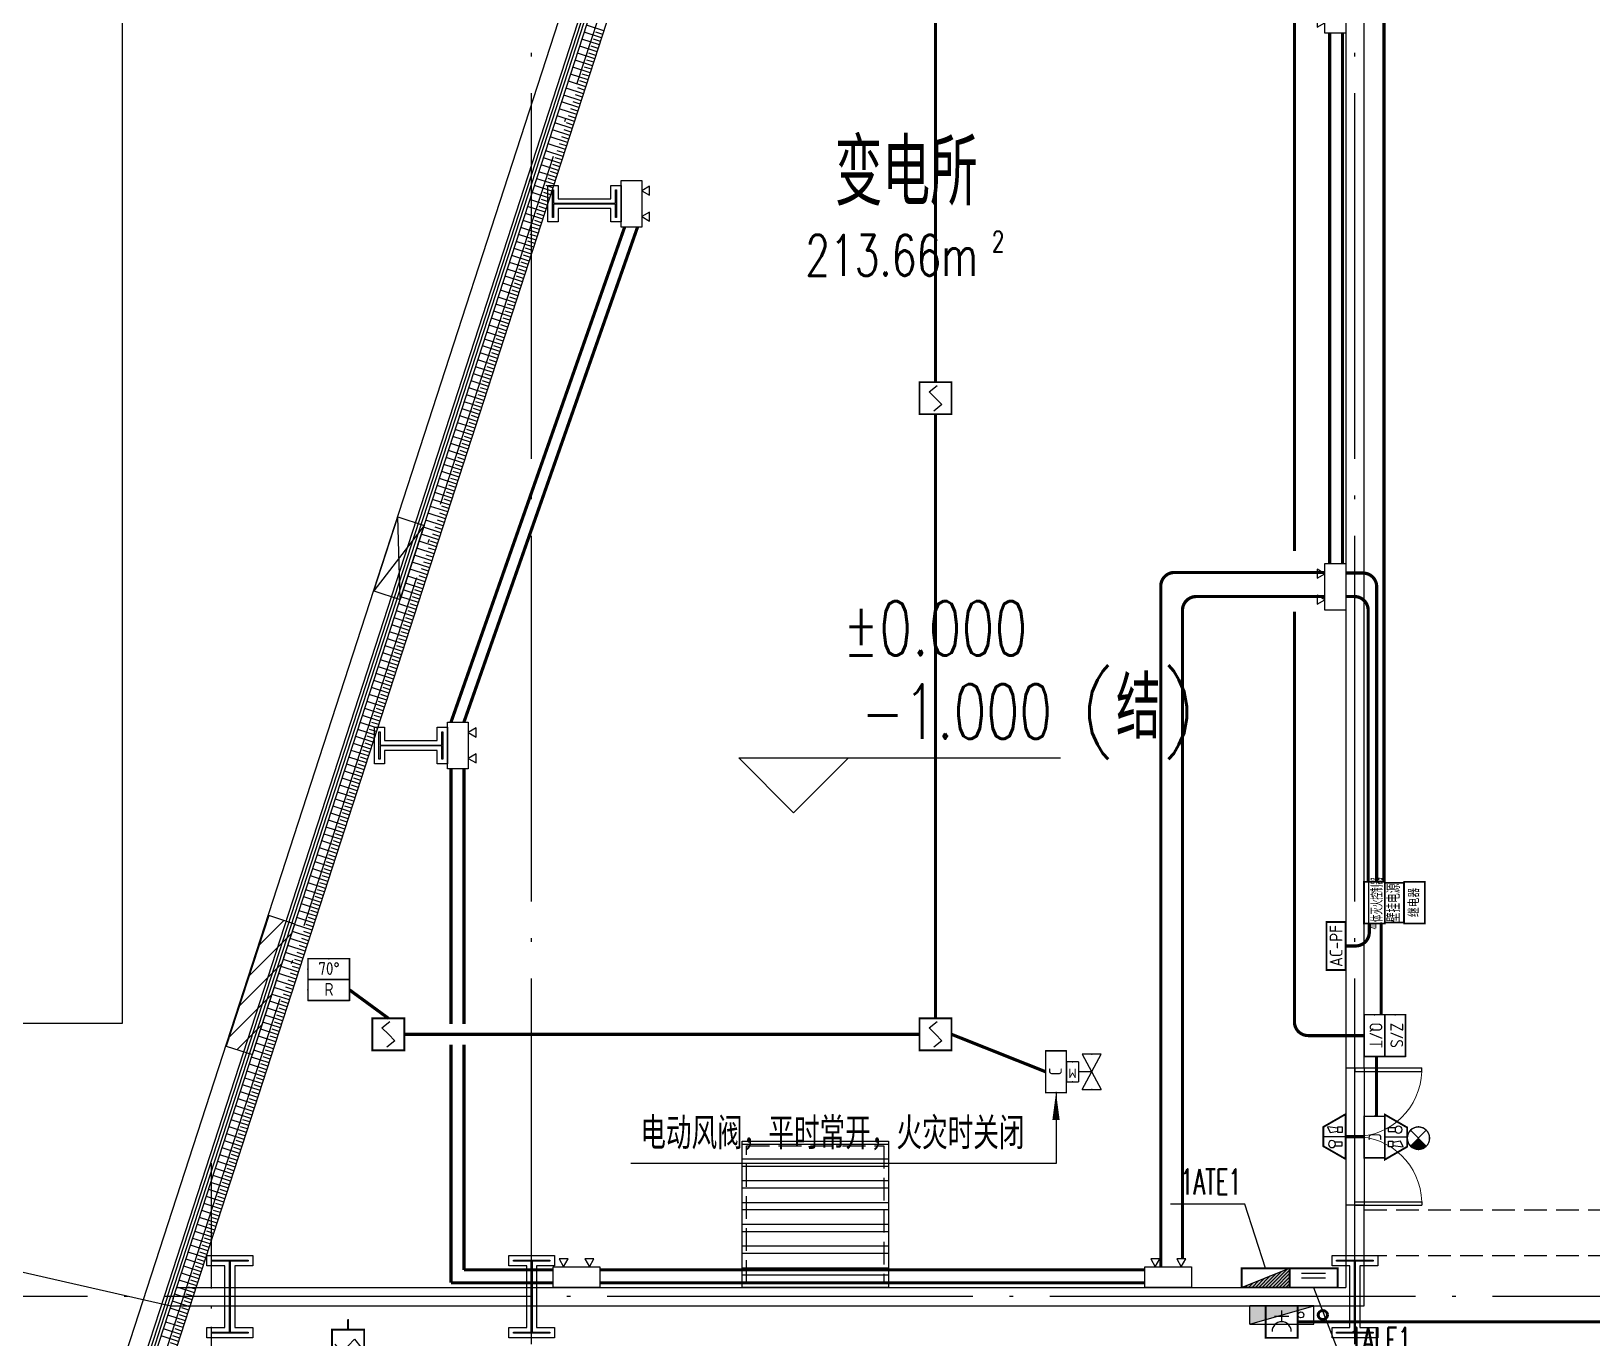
# Model space of a CAD drawing. Extents: x -1396510 to 1250330, y -1892470 to 1623980.
# Drawn here: x 639005 to 656066, y -1324424 to -1310138 of the extents above; entities that cross this region are included whole.
import ezdxf
from ezdxf.enums import TextEntityAlignment as Align

# ---------------------------------------------------------------- set-up
doc = ezdxf.new("R2010")
doc.units = 0
doc.header["$LTSCALE"] = 1000
doc.header["$MEASUREMENT"] = 0
doc.linetypes.add('DASH', pattern=[0.35, 0.25, -0.1])
doc.linetypes.add('DOTE', pattern=[2.42, 2, -0.2, 0.02, -0.2])
doc.layers.get('Defpoints').update_dxf_attribs({"color": 210})
for name, color, linetype in [('99平面图例外参$0$A-HATCH-2', 251, 'Continuous'), ('A-AXIS-DOTE', 14, 'DOTE'), ('A-HATCH-2', 251, 'Continuous'), ('A-LIN-V', 9, 'Continuous'), ('A-SFCE', 30, 'Continuous'), ('A-WINDOW', 140, 'Continuous'), ('A-防火门窗', 1, 'Continuous'), ('AS-COLN', 6, 'Continuous'), ('AS-WALL', 40, 'Continuous'), ('DIM-消防', 3, 'Continuous'), ('DIM-箱柜', 3, 'Continuous'), ('EQUIP-动力', 3, 'Continuous'), ('EQUIP-安防', 3, 'Continuous'), ('EQUIP-消防', 3, 'Continuous'), ('EQUIP-照明', 3, 'Continuous'), ('EQUIP-箱柜', 3, 'Continuous'), ('SB_ZF消火栓', 10, 'Continuous'), ('SB_ZF消火栓M', 10, 'Continuous'), ('WIRE-照明', 1, 'Continuous'), ('建-墙-幕', 4, 'Continuous'), ('建-标高', 3, 'Continuous')]:
    doc.layers.add(name, color=color, linetype=linetype)
doc.layers.add('A-云线2', color=3, linetype='Continuous', plot=False)
doc.layers.add('LG-ZF消防', color=1, linetype='Continuous', lineweight=60)
doc.styles.add('_TEL_ATTDEF', font='GBENOR', dxfattribs={"width": 0.8, "height": 3, "bigfont": 'GBCBIG'})
doc.styles.add('_TEL_DIM', font='SIMPLEX', dxfattribs={"width": 0.8, "height": 3.5, "bigfont": 'HZTXT'})
doc.styles.add('A-AREA', font='SIMPLEX', dxfattribs={"bigfont": 'GBCBIG'})
doc.styles.add('A-STANDARD', font='SIMPLEX', dxfattribs={"bigfont": 'GBCBIG'})
doc.styles.get("Standard").update_dxf_attribs({"font": 'gbenor.shx', "bigfont": 'gbcbig.shx'})
doc.styles.add('TG_LINETYPE', font='SIMPLEX', dxfattribs={"width": 0.8, "height": 3, "bigfont": 'HZTXT'})
doc.linetypes.add('TG_K', pattern='A,1,-0.3,["K",TG_LINETYPE,S=0.1,R=0,X=-0.25,Y=-0.15],0', length=1.3)
doc.linetypes.add('TG_Q', pattern='A,1,-0.3,["Q",TG_LINETYPE,S=0.1,R=0,X=-0.25,Y=-0.15],0', length=1.3)

# ---------------------------------------------------------------- blocks, each defined once
blk = doc.blocks.new('4324324')
at = {"layer": 'A-HATCH-2', "color": 8, "linetype": 'DASH'}
for p, q in [((-294754, 585770), (-128854, 585770)), ((-294754, 585270), (-128854, 585270))]:
    blk.add_line(p, q, dxfattribs=at)
blk = doc.blocks.new('w42343243')
at = {"layer": 'A-HATCH-2', "color": 8}
blk.add_lwpolyline([(-165104, 621070), (-164604, 621070), (-164604, 620958), (-164800, 620958), (-164800, 620282), (-164604, 620282), (-164604, 620170), (-165104, 620170), (-165104, 620282), (-164908, 620282), (-164908, 620958), (-165104, 620958)], close=True, dxfattribs=at)
at = {"layer": 'AS-COLN', "color": 3}
blk.add_lwpolyline([(-165054, 621020), (-164654, 621020), (-164654, 621008), (-164850, 621008), (-164850, 620232), (-164654, 620232), (-164654, 620220), (-165054, 620220), (-165054, 620232), (-164858, 620232), (-164858, 621008), (-165054, 621008)], close=True, dxfattribs=at)
blk = doc.blocks.new('nt66')
at = {"layer": 'A-HATCH-2', "color": 8}
blk.add_lwpolyline([(-195840, 766870), (-195440, 766870), (-195440, 766758), (-195586, 766758), (-195586, 766182), (-195440, 766182), (-195440, 766070), (-195840, 766070), (-195840, 766182), (-195694, 766182), (-195694, 766758), (-195840, 766758)], close=True, dxfattribs=at)
at = {"layer": 'AS-COLN'}
blk.add_lwpolyline([(-195790, 766820), (-195490, 766820), (-195490, 766808), (-195636, 766808), (-195636, 766132), (-195490, 766132), (-195490, 766120), (-195790, 766120), (-195790, 766132), (-195644, 766132), (-195644, 766808), (-195790, 766808)], close=True, dxfattribs=at)
blk = doc.blocks.new('42343')
at = {"rotation": 270}
for p in [(-1069746, 401130), (-1071644, 395206)]:
    blk.add_blockref('nt66', p, dxfattribs=at)
at = {"layer": 'A-WINDOW'}
for p in [(-142300, -35800), (-139000, -35800), (-130000, -35800)]:
    blk.add_blockref('w42343243', p, dxfattribs=at)
blk = doc.blocks.new('42332')
at = {"layer": 'A-HATCH-2'}
h = blk.add_hatch(dxfattribs=at)
h.set_pattern_fill('ANSI32', color=0, scale=50, angle=135)
h.set_pattern_definition([(180, (0, 0), (-1e-14, -238.125), []), (180, (-79.38, 79.38), (-1e-14, -238.125), [])])
h.paths.add_polyline_path([(-305720, 587600), (-304120, 587600), (-304120, 586000), (-305720, 586000)])
at = {"layer": 'A-SFCE', "color": 0}
blk.add_lwpolyline([(-305720, 587600), (-304120, 587600), (-304120, 586000), (-305720, 586000)], close=True, dxfattribs=at)
at = {"layer": 'A-SFCE', "color": 0, "linetype": 'DASH'}
blk.add_lwpolyline([(-305670, 587550), (-304170, 587550), (-304170, 586050), (-305670, 586050)], close=True, dxfattribs=at)
blk = doc.blocks.new('A$C5D961328')
at = {"layer": 'SB_ZF消火栓'}
blk.add_hatch(color=256, dxfattribs=at).paths.add_polyline_path([(0, 40), (700, 40), (700, 240)])
for p, q in [((700, 240), (0, 240)), ((0, 240), (0, 40)), ((700, 240), (0, 40)), ((700, 240), (700, 40)), ((0, 40), (700, 40))]:
    blk.add_line(p, q, dxfattribs=at)
at = {"layer": 'SB_ZF消火栓', "color": 1}
blk.add_circle((140, 140), 32.5, dxfattribs=at)
blk = doc.blocks.new('we42342343234')
at = {"layer": 'LG-ZF消防'}
blk.add_circle((-295204, 584620), 50, dxfattribs=at)
at = {"layer": 'SB_ZF消火栓M', "rotation": 180}
blk.add_blockref('A$C5D961328', (-295304, 584760), dxfattribs=at)
blk = doc.blocks.new('99平面图例外参$0$$LinePat$填挖边坡')
at = {"color": 0}
for p, q in [((0, 0), (0, -1500)), ((300, 0), (300, -600))]:
    blk.add_line(p, q, dxfattribs=at)
at = {"layer": 'Defpoints', "color": 0}
blk.add_point((600, 0), dxfattribs=at)
blk = doc.blocks.new('10平面$0$$DorLib2D$00000002')
for p, q in [((-0.5, 0), (-0.5, 0.4875)), ((-0.475, 0.4875), (-0.5, 0.4875)), ((-0.475, 0), (-0.475, 0.4875)), ((0.475, 0), (0.475, 0.4875)), ((0.475, 0.4875), (0.5, 0.4875)), ((0.5, 0), (0.5, 0.4875)), ((-0.5, 0), (-0.475, 0)), ((0.5, 0), (0.475, 0))]:
    blk.add_line(p, q)
at = {"lineweight": 13}
for centre, start, end in [((-0.4875, 0), 0, 88.53072), ((0.4875, 0), 91.46928, 180)]:
    blk.add_arc(centre, 0.4875, start, end, dxfattribs=at)
blk = doc.blocks.new('世赫3#厂房一层0821')
at = {"layer": 'A-SFCE'}
h = blk.add_hatch(dxfattribs=at)
h.set_pattern_fill('ANSI31', color=256, scale=100)
h.set_pattern_definition([(45, (306903.58, -639059.89), (-112.2532, 112.2532), [])])
h.paths.add_polyline_path([(6410.8, -31826.6), (6125.5, -31734), (5659.8, -33159.8), (5947.9, -33253.4)])
at = {"layer": 'A-AXIS-DOTE', "color": 8, "ltscale": 2}
for p, q in [((9000, -79980), (9000, 5504)), ((18000, -79980), (18000, 5504)), ((192904.2, -35900), (-5155.8, -35900))]:
    blk.add_line(p, q, dxfattribs=at)
at = {"layer": 'A-AXIS-DOTE', "color": 8}
for p, q in [((-8518.2, -32909.9), (5056.7, -36000)), ((5500, -38230.1), (5500, -34440.1))]:
    blk.add_line(p, q, dxfattribs=at)
at = {"layer": 'A-AXIS-DOTE', "color": 8, "ltscale": 2}
blk.add_lwpolyline([(-2450.9, -59462.8), (19193, 7244.4)], dxfattribs=at)
at = {"layer": 'A-LIN-V'}
blk.add_line((-400, -53465.8), (13400.4, -10932.7), dxfattribs=at)
blk.add_lwpolyline([(-900, -55850), (-900, -53336.7), (12923.4, -10777.9), (13195.4, -10866.3)], dxfattribs=at)
at = {"layer": 'A-SFCE'}
for points in [[(4525.1, -32909.9), (4525.1, 3490.1), (3292.3, 3490.1), (-8518.2, -32909.9)], [(6410.8, -31826.6), (6125.5, -31734), (5659.8, -33159.8), (5947.9, -33253.4)]]:
    blk.add_lwpolyline(points, close=True, dxfattribs=at)
at = {"layer": 'A-防火门窗'}
for p, q in [((17900, -33400), (17900, -34900)), ((18100, -33400), (18100, -34900))]:
    blk.add_line(p, q, dxfattribs=at)
at = {"layer": 'AS-WALL'}
for p, q in [((17900, -10150), (17900, -33400)), ((18100, -33400), (18100, -10150)), ((17900, -33400), (18100, -33400)), ((18100, -34900), (17900, -34900)), ((17900, -34900), (17900, -35800)), ((18100, -36000), (18100, -34900)), ((5121.6, -35800), (17900, -35800)), ((5056.7, -36000), (18100, -36000))]:
    blk.add_line(p, q, dxfattribs=at)
at = {"layer": '建-墙-幕'}
for p, q in [((13115, -10840.2), (4987.5, -35889.3)), ((5019.2, -35899.6), (13146.7, -10850.4)), ((5050.9, -35909.9), (13178.4, -10860.7)), ((5082.6, -35920.2), (13210.1, -10871)), ((-700, -53418.4), (4989.1, -35884.6)), ((-666.7, -53423.6), (5020.8, -35894.9)), ((-633.3, -53428.9), (5052.5, -35905.1)), ((-600, -53434.2), (5084.2, -35915.4))]:
    blk.add_line(p, q, dxfattribs=at)
at = {"layer": '建-标高', "color": 8}
for p, q in [((11863.6, -30610), (11263.6, -30010)), ((11263.6, -30010), (14783.6, -30010)), ((11863.6, -30610), (12463.6, -30010))]:
    blk.add_line(p, q, dxfattribs=at)
at = {"layer": '99平面图例外参$0$A-HATCH-2', "color": 203, "xscale": 0.1335601097542633, "yscale": 0.1333333333333333, "zscale": 0.1333333333333333, "rotation": 252.0237134181383}
for p in [(9789.5, -22061.5), (9740.1, -22213.9), (9764.8, -22137.7), (9690.6, -22366.4), (9715.3, -22290.1), (9641.1, -22518.8), (9665.9, -22442.6), (9566.9, -22747.5), (9591.7, -22671.3), (9616.4, -22595), (9517.5, -22899.9), (9542.2, -22823.7), (9468, -23052.4), (9492.7, -22976.1), (9418.5, -23204.8), (9443.3, -23128.6), (9344.4, -23433.5), (9369.1, -23357.3), (9393.8, -23281), (9294.9, -23585.9), (9319.6, -23509.7), (9245.4, -23738.4), (9270.2, -23662.2), (9196, -23890.8), (9220.7, -23814.6), (9146.5, -24043.3), (9171.2, -23967.1), (9072.3, -24272), (9097, -24195.7), (9121.8, -24119.5), (9022.8, -24424.4), (9047.6, -24348.2), (8973.4, -24576.9), (8998.1, -24500.6), (8923.9, -24729.3), (8948.6, -24653.1), (8849.7, -24958), (8874.4, -24881.8), (8899.2, -24805.5), (8800.3, -25110.4), (8825, -25034.2), (8750.8, -25262.9), (8775.5, -25186.7), (8701.3, -25415.3), (8726.1, -25339.1), (8627.1, -25644), (8651.9, -25567.8), (8676.6, -25491.5), (8577.7, -25796.4), (8602.4, -25720.2), (8528.2, -25948.9), (8552.9, -25872.7), (8478.7, -26101.3), (8503.5, -26025.1), (8404.5, -26330), (8429.3, -26253.8), (8454, -26177.6), (8355.1, -26482.5), (8379.8, -26406.2), (8305.6, -26634.9), (8330.3, -26558.7), (8256.2, -26787.4), (8280.9, -26711.1), (8182, -27016), (8206.7, -26939.8), (8231.4, -26863.6), (8132.5, -27168.5), (8157.2, -27092.3), (8083, -27320.9), (8107.8, -27244.7), (8033.6, -27473.4), (8058.3, -27397.2), (7984.1, -27625.8), (8008.8, -27549.6), (7909.9, -27854.5), (7934.6, -27778.3), (7959.4, -27702), (7860.4, -28006.9), (7885.2, -27930.7), (7811, -28159.4), (7835.7, -28083.2), (7761.5, -28311.8), (7786.2, -28235.6), (7687.3, -28540.5), (7712.1, -28464.3), (7736.8, -28388.1), (7637.9, -28693), (7662.6, -28616.7), (7588.4, -28845.4), (7613.1, -28769.2), (7538.9, -28997.9), (7563.7, -28921.6), (7464.7, -29226.5), (7489.5, -29150.3), (7514.2, -29074.1), (7415.3, -29379), (7440, -29302.8), (7365.8, -29531.4), (7390.5, -29455.2), (7316.3, -29683.9), (7341.1, -29607.7), (7242.1, -29912.5), (7266.9, -29836.3), (7291.6, -29760.1), (7192.7, -30065), (7217.4, -29988.8), (7143.2, -30217.4), (7167.9, -30141.2), (7093.8, -30369.9), (7118.5, -30293.7), (7019.6, -30598.6), (7044.3, -30522.3), (7069, -30446.1), (6970.1, -30751), (6994.8, -30674.8), (6920.6, -30903.5), (6945.4, -30827.2), (6871.2, -31055.9), (6895.9, -30979.7), (6821.7, -31208.4), (6846.4, -31132.1), (6747.5, -31437), (6772.2, -31360.8), (6797, -31284.6), (6698, -31589.5), (6722.8, -31513.3), (6648.6, -31741.9), (6673.3, -31665.7), (6599.1, -31894.4), (6623.8, -31818.2), (6524.9, -32123), (6549.7, -32046.8), (6574.4, -31970.6), (6475.5, -32275.5), (6500.2, -32199.3), (6426, -32427.9), (6450.7, -32351.7), (6376.5, -32580.4), (6401.3, -32504.2), (6302.3, -32809.1), (6327.1, -32732.8), (6351.8, -32656.6), (6252.9, -32961.5), (6277.6, -32885.3), (6203.4, -33114), (6228.1, -33037.7), (6153.9, -33266.4), (6178.7, -33190.2), (6079.7, -33495.1), (6104.5, -33418.9), (6129.2, -33342.6), (6030.3, -33647.5), (6055, -33571.3), (5980.8, -33800), (6005.6, -33723.8), (5931.4, -33952.4), (5956.1, -33876.2), (5857.2, -34181.1), (5881.9, -34104.9), (5906.6, -34028.7), (5807.7, -34333.6), (5832.4, -34257.3), (5758.2, -34486), (5783, -34409.8), (5708.8, -34638.4), (5733.5, -34562.2), (5634.6, -34867.1), (5659.3, -34790.9), (5684, -34714.7), (5585.1, -35019.6), (5609.8, -34943.3), (5535.6, -35172), (5560.4, -35095.8), (5486.2, -35324.5), (5510.9, -35248.2), (5436.7, -35476.9), (5461.5, -35400.7), (5362.5, -35705.6), (5387.3, -35629.4), (5412, -35553.1), (5313.1, -35858), (5337.8, -35781.8), (5263.6, -36010.5), (5288.3, -35934.3), (5214.1, -36162.9), (5238.9, -36086.7), (5139.9, -36391.6), (5164.7, -36315.4), (5189.4, -36239.2)]:
    blk.add_blockref('99平面图例外参$0$$LinePat$填挖边坡', p, dxfattribs=at)
at = {"layer": 'A-SFCE', "color": 8}
blk.add_blockref('42332', (317020, -621800), dxfattribs=at)
at = {"layer": 'A-WINDOW'}
for name in ['42343', '4324324']:
    blk.add_blockref(name, (312854.2, -620720), dxfattribs=at)
at = {"layer": 'A-防火门窗', "xscale": 1500, "yscale": 1500, "zscale": 199.9999999999998, "rotation": 269.999999997706}
blk.add_blockref('10平面$0$$DorLib2D$00000002', (18000, -34150), dxfattribs=at)
at = {"layer": 'SB_ZF消火栓'}
blk.add_blockref('we42342343234', (312854.2, -620720), dxfattribs=at)
at = {"layer": 'A-防火门窗', "color": 8, "style": 'A-AREA'}
blk.add_text('变电所', height=723.4, dxfattribs=at).set_placement((12314.2, -23970))
at = {"layer": 'A-防火门窗', "color": 8, "style": 'A-AREA', "width": 0.705882}
for s, height, p in [('213.66m', 446.25, (11991.7, -24737.8)), ('2', 223.1, (14031.7, -24475.3))]:
    blk.add_text(s, height=height, dxfattribs=at).set_placement(p)
at = {"layer": '建-标高', "color": 7, "style": 'A-STANDARD', "width": 0.705882}
for s, p in [('%%P0.000', (12403.6, -28890)), ('-1.000', (12603.6, -29800))]:
    blk.add_text(s, height=595, dxfattribs=at).set_placement(p)
at = {"layer": '建-标高', "color": 7, "style": 'A-STANDARD'}
blk.add_text('(结)', height=675.18, dxfattribs=at).set_placement((14983.6, -29800))
blk = doc.blocks.new('$equip$00002762')
for p, q in [((-0.5, 0.5), (-0.5, -0.5)), ((0.5, 0.5), (-0.5, 0.5)), ((0.5, -0.5), (0.5, 0.5)), ((-0.5, 0), (-0.809, 0)), ((-0.2, 0.2), (0.05, 0.4)), ((0, 0), (-0.2, 0.2)), ((0, 0), (0.2, -0.2)), ((0.809, 0), (0.5, 0)), ((0.2, -0.2), (-0.05, -0.4)), ((-0.5, -0.5), (0.5, -0.5))]:
    blk.add_line(p, q)
at = {"color": 0, "linetype": 'Continuous'}
for p, q in [((0.809, 0), (0.638, 0.041)), ((0.638, -0.039), (0.809, 0))]:
    blk.add_line(p, q, dxfattribs=at)
at = {"const_width": 0.0571}
for points in [[(-0.5, 0.5), (0.5, 0.5), (0.5, -0.5), (-0.5, -0.5), (-0.5, 0.5), (0.5, 0.5)], [(-0.809, 0), (-0.5, 0)], [(0.5, 0), (0.654, 0)]]:
    blk.add_lwpolyline(points, dxfattribs=at)
for p in [(0, 0.5), (-0.809, 0), (0.809, 0), (0, -0.5)]:
    blk.add_point(p)
blk.add_solid([(0.809, 0), (0.638, 0.041), (0.638, -0.039)])
at = {"color": 7, "flags": 1}
for tag, height, p in [('A', 0.00002, (0, 0)), ('B', 0.4, (0.755, -0.254))]:
    blk.add_attdef(tag, text='', height=height, dxfattribs=at).set_placement(p, align=Align.MIDDLE_CENTER)
blk = doc.blocks.new('$equip$00002656')
for p, q in [((-0.5, 1), (-0.5, 0)), ((0.5, 1), (-0.5, 1)), ((0.5, 0), (0.5, 1)), ((0, 0.5), (0, 0.15)), ((-0.5, 0), (0.5, 0)), ((-0.219, 0.331), (0.222, 0.331))]:
    blk.add_line(p, q)
at = {"const_width": 0.0571}
blk.add_lwpolyline([(-0.5, 1), (0.5, 1), (0.5, 0), (-0.5, 0), (-0.5, 1), (0.5, 1)], dxfattribs=at)
blk.add_arc((0, 0.8), 0.3, 180, 0)
for p in [(0, 1), (-0.5, 0.5), (0.5, 0.5), (0, 0)]:
    blk.add_point(p)
at = {"color": 7, "flags": 1}
for tag, height, p in [('B', 0.4, (0.762, 0.292)), ('A', 0.00002, (0, 0))]:
    blk.add_attdef(tag, text='', height=height, dxfattribs=at).set_placement(p, align=Align.MIDDLE_CENTER)
blk = doc.blocks.new('$equip$00002708')
for p, q in [((-0.75, 0.6), (-0.75, 0)), ((0.75, 0.6), (-0.75, 0.6)), ((0.75, 0), (0.75, 0.6)), ((-0.75, 0), (0.75, 0))]:
    blk.add_line(p, q)
at = {"const_width": 0.0571}
blk.add_lwpolyline([(-0.75, 0.6), (-0.75, 0), (0.75, 0), (0.75, 0.6), (-0.75, 0.6), (-0.75, 0)], dxfattribs=at)
for p in [(0, 0.6), (-0.75, 0.3), (0, 0), (0.75, 0.3)]:
    blk.add_point(p)
at = {"color": 7, "style": '_TEL_DIM'}
blk.add_attdef('$TEXT$', text='', height=0.4, dxfattribs=at).set_placement((0, 0.3), align=Align.MIDDLE_CENTER)
at = {"color": 7, "style": '_TEL_DIM', "flags": 1}
for tag in ['REMARK', 'A']:
    blk.add_attdef(tag, text='', height=0.4, dxfattribs=at).set_placement((0, 0), align=Align.MIDDLE_CENTER)
blk = doc.blocks.new('$equip$00002773')
for p, q in [((0.65, 0.65), (-0.65, 0.65)), ((-0.65, 0.65), (-0.65, 0)), ((0.65, 0), (0.65, 0.65)), ((-0.65, 0), (0.65, 0))]:
    blk.add_line(p, q)
at = {"const_width": 0.04}
blk.add_lwpolyline([(-0.65, 0.65), (-0.65, 0), (0.65, 0), (0.65, 0.65), (-0.65, 0.65), (-0.65, 0)], dxfattribs=at)
for p in [(0, 0.65), (-0.65, 0.325), (0, 0), (0.65, 0.325)]:
    blk.add_point(p)
at = {"color": 7}
blk.add_attdef('$TEXT$', text='', height=0.4, dxfattribs=at).set_placement((0.006, 0.343), align=Align.MIDDLE_CENTER)
at = {"color": 7, "flags": 1}
for tag, p in [('A', (0, 0)), ('B', (0.905, 0.246))]:
    blk.add_attdef(tag, text='', height=0.4, dxfattribs=at).set_placement(p, align=Align.MIDDLE_CENTER)
blk = doc.blocks.new('$equip$00003146')
for p, q in [((-0.31, 0), (0.31, 0)), ((-0.31, -0.38), (-0.31, 0)), ((0.31, 0), (0.31, -0.38)), ((-0.31, -0.38), (0.31, -0.38)), ((0, -0.79), (0, -0.38)), ((0.55, -0.49), (-0.55, -1.09)), ((-0.55, -0.49), (0.55, -1.09)), ((-0.55, -1.09), (-0.55, -0.49)), ((0.55, -0.49), (0.55, -1.09))]:
    blk.add_line(p, q)
for p in [(0, 0), (-0.31, -0.19), (0.31, -0.19), (-0.55, -0.79), (0, -0.79), (0.55, -0.79)]:
    blk.add_point(p)
at = {"color": 7, "style": '_TEL_DIM'}
blk.add_attdef('$TEXT$', text='', height=0.3, dxfattribs=at).set_placement((0, -0.19), align=Align.MIDDLE_CENTER)
at = {"color": 7, "style": '_TEL_DIM', "flags": 1}
for tag in ['A', 'REMARK']:
    blk.add_attdef(tag, text='', height=0.00002, dxfattribs=at).set_placement((0, 0), align=Align.MIDDLE_CENTER)
blk = doc.blocks.new('$equip$00002649')
for p, q in [((-0.5, 0.5), (-0.5, -0.5)), ((0.5, 0.5), (-0.5, 0.5)), ((0.5, -0.5), (0.5, 0.5)), ((-0.2, 0.2), (0.05, 0.4)), ((0, 0), (-0.2, 0.2)), ((0, 0), (0.2, -0.2)), ((0.2, -0.2), (-0.05, -0.4)), ((-0.5, -0.5), (0.5, -0.5))]:
    blk.add_line(p, q)
at = {"const_width": 0.0571}
blk.add_lwpolyline([(-0.5, 0.5), (0.5, 0.5), (0.5, -0.5), (-0.5, -0.5), (-0.5, 0.5), (0.5, 0.5)], dxfattribs=at)
for p in [(0, 0.5), (-0.5, 0), (0.5, 0), (0, -0.5)]:
    blk.add_point(p)
at = {"color": 7, "flags": 1}
for tag, height, p in [('A', 0.00002, (0, 0)), ('B', 0.4, (0.762, -0.208))]:
    blk.add_attdef(tag, text='', height=height, dxfattribs=at).set_placement(p, align=Align.MIDDLE_CENTER)
blk = doc.blocks.new('*X124')
at = {"color": 0}
for p, q in [((0, 0), (167, 167)), ((35, 0), (226, 190)), ((71, 0), (250, 179)), ((-247, 0), (-246, 2)), ((-212, 0), (-187, 25)), ((-177, 0), (-128, 49)), ((-141, 0), (-69, 72)), ((-106, 0), (-10, 96)), ((-71, 0), (49, 120)), ((-35, 0), (108, 143)), ((106, 0), (250, 144)), ((141, 0), (250, 109)), ((177, 0), (250, 73)), ((212, 0), (250, 38)), ((247, 0), (250, 3))]:
    blk.add_line(p, q, dxfattribs=at)
blk = doc.blocks.new('$equip$00002939')
for p, q in [((-0.75, 0.6), (-0.75, 0)), ((0.75, 0.6), (-0.75, 0.6)), ((-0.75, 0), (0.75, 0.6)), ((0.75, 0), (0.75, 0.6)), ((-0.75, 0), (0.75, 0))]:
    blk.add_line(p, q)
at = {"const_width": 0.0571}
blk.add_lwpolyline([(-0.75, 0.6), (-0.75, 0), (0.75, 0), (0.75, 0.6), (-0.75, 0.6), (-0.75, 0)], dxfattribs=at)
for p in [(0, 0.6), (-0.75, 0.3), (0, 0), (0.75, 0.3)]:
    blk.add_point(p)
blk.add_solid([(-0.75, 0), (0.75, 0), (0.75, 0.6)])
at = {"xscale": 0.00300000000061118, "yscale": 0.00300000000061118, "zscale": 0.00300000000061118}
blk.add_blockref('*X124', (0, 0), dxfattribs=at)
at = {"color": 7, "style": '_TEL_DIM', "flags": 1}
for tag in ['A', 'REMARK']:
    blk.add_attdef(tag, text='', height=0.00002, dxfattribs=at).set_placement((0, 0), align=Align.MIDDLE_CENTER)
blk = doc.blocks.new('$equip$00002940')
for p, q in [((-0.75, 0.6), (-0.75, 0)), ((0.75, 0.6), (-0.75, 0.6)), ((0.75, 0), (0.75, 0.6)), ((-0.75, 0), (0.75, 0)), ((-0.375, 0.45), (0.375, 0.45))]:
    blk.add_line(p, q)
at = {"linetype": 'DASH'}
blk.add_line((-0.375, 0.3), (0.375, 0.3), dxfattribs=at)
at = {"const_width": 0.0571}
blk.add_lwpolyline([(-0.75, 0.6), (-0.75, 0), (0.75, 0), (0.75, 0.6), (-0.75, 0.6), (-0.75, 0)], dxfattribs=at)
for p in [(0, 0.6), (-0.75, 0.3), (0, 0), (0.75, 0.3)]:
    blk.add_point(p)
at = {"color": 7, "style": '_TEL_DIM', "flags": 1}
for tag in ['A', 'REMARK']:
    blk.add_attdef(tag, text='', height=0.00002, dxfattribs=at).set_placement((0, 0), align=Align.MIDDLE_CENTER)
blk = doc.blocks.new('A$C01476CCA')
at = {"layer": 'EQUIP-消防'}
for points in [[(150, 700), (0, 613), (0, 787)], [(550, 900), (150, 900), (150, 0), (550, 0)], [(150, 200), (0, 113), (0, 287)]]:
    blk.add_lwpolyline(points, close=True, dxfattribs=at)
blk = doc.blocks.new('$equip$00003124')
for p, q in [((-0.65, 0.65), (-0.65, 0)), ((0.65, 0.65), (-0.65, 0.65)), ((-0.65, 0.5), (0.65, 0.5)), ((0.65, 0), (0.65, 0.65)), ((-0.65, 0), (0.65, 0))]:
    blk.add_line(p, q)
at = {"const_width": 0.0571}
blk.add_lwpolyline([(-0.65, 0.65), (-0.65, 0), (0.65, 0), (0.65, 0.65), (-0.65, 0.65), (-0.65, 0)], dxfattribs=at)
for p in [(0, 0.65), (-0.65, 0.325), (0, 0), (0.65, 0.325)]:
    blk.add_point(p)
at = {"color": 7, "style": '_TEL_DIM'}
blk.add_attdef('$TEXT$', text='', height=0.36, dxfattribs=at).set_placement((-0.022, 0.244), align=Align.MIDDLE_CENTER)
at = {"color": 7, "style": '_TEL_DIM', "flags": 1}
for tag, height, p in [('B', 0.4, (0.909, 0.303)), ('A', 0.00002, (0, 0))]:
    blk.add_attdef(tag, text='', height=height, dxfattribs=at).set_placement(p, align=Align.MIDDLE_CENTER)
blk = doc.blocks.new('$equip$00002373')
for p, q in [((-0.61, 0.3), (-0.61, -0.3)), ((0.625, 0.3), (-0.61, 0.3)), ((0.625, -0.3), (0.625, 0.3)), ((-0.61, -0.3), (0.625, -0.3))]:
    blk.add_line(p, q)
at = {"const_width": 0.0571}
blk.add_lwpolyline([(-0.61, 0.3), (0.625, 0.3), (0.625, -0.3), (-0.61, -0.3), (-0.61, 0.3), (0.625, 0.3)], dxfattribs=at)
for p in [(-0.61, 0), (0.008, 0.3), (0.625, 0), (0.008, -0.3)]:
    blk.add_point(p)
at = {"color": 7, "style": '_TEL_DIM'}
blk.add_attdef('$TEXT$', text='', height=0.4, dxfattribs=at).set_placement((0.002, 0.024), align=Align.MIDDLE_CENTER)
at = {"color": 7, "style": '_TEL_DIM', "flags": 1}
blk.add_attdef('A', text='', height=0.00002, dxfattribs=at).set_placement((0, 0), align=Align.MIDDLE_CENTER)
blk = doc.blocks.new('$equip$00002328')
blk.add_line((-0.656, 0.307), (0.644, 0.307))
at = {"lineweight": 20}
for p, q in [((-0.656, 0.307), (-0.656, -0.343)), ((0.644, -0.343), (0.644, 0.307)), ((-0.656, -0.343), (0.644, -0.343))]:
    blk.add_line(p, q, dxfattribs=at)
at = {"const_width": 0.048}
for points in [[(-0.656, 0.307), (0.644, 0.307), (0.644, -0.343), (-0.656, -0.343), (-0.656, 0.307), (0.644, 0.307)], [(-0.656, 0.307), (0.644, 0.307)]]:
    blk.add_lwpolyline(points, dxfattribs=at)
for p in [(-0.006, 0.307), (-0.656, -0.018), (-0.006, -0.343), (0.644, -0.018)]:
    blk.add_point(p)
at = {"color": 7, "style": '_TEL_DIM'}
blk.add_attdef('$TEXT$', text='', height=0.34, dxfattribs=at).set_placement((0, 0), align=Align.MIDDLE_CENTER)
at = {"color": 7, "flags": 1}
blk.add_attdef('A', text='', height=0.00002, dxfattribs=at).set_placement((0, 0), align=Align.MIDDLE_CENTER)
blk = doc.blocks.new('$equip$00002842')
for p, q in [((-0.354, -0.354), (0.354, 0.354)), ((-0.354, 0.354), (0.354, -0.354))]:
    blk.add_line(p, q)
at = {"const_width": 0.0571}
blk.add_lwpolyline([(0.5, 0, -1), (-0.5, 0, -1), (0.5, 0, -1.757323)], format="xyb", dxfattribs=at)
blk.add_circle((0, 0), 0.5)
for p in [(-0.5, 0), (-0.018, 0.5), (0.5, 0), (0, -0.5)]:
    blk.add_point(p)
for points in [[(-0.177, -0.177), (-0.483, 0.129), (0, 0), (-0.354, 0.354)], [(-0.306, -0.306), (-0.483, -0.129), (-0.177, -0.177), (-0.483, 0.129)], [(-0.354, -0.354), (-0.354, -0.354), (-0.306, -0.306), (-0.483, -0.129)]]:
    blk.add_solid(points)
at = {"color": 7, "style": '_TEL_DIM', "flags": 1}
for tag in ['A', 'REMARK']:
    blk.add_attdef(tag, text='', height=0.00002, dxfattribs=at).set_placement((0, 0), align=Align.MIDDLE_CENTER)
blk = doc.blocks.new('$equip$00002679')
for p, q in [((-0.3, 0.699), (-0.703, 0)), ((-0.264, 0.249), (-0.304, 0.569)), ((-0.304, 0.569), (-0.128, 0.489)), ((0.3, 0.699), (-0.3, 0.699)), ((0.3, 0.699), (-0.3, 0.699)), ((-0.128, 0.489), (-0.168, 0.249)), ((0, 0.699), (0, 0)), ((0.703, 0), (0.3, 0.699)), ((-0.703, 0), (0.703, 0)), ((-0.304, 0.249), (-0.304, 0.113)), ((-0.128, 0.249), (-0.304, 0.249)), ((-0.304, 0.113), (-0.128, 0.113)), ((-0.128, 0.113), (-0.128, 0.249)), ((0.174, 0.11), (0.174, 0.338)), ((0.294, 0.11), (0.174, 0.11)), ((0.294, 0.338), (0.294, 0.11))]:
    blk.add_line(p, q)
at = {"const_width": 0.0571}
for points in [[(-0.299, 0.699), (0.301, 0.699), (0.703, 0), (-0.702, 0), (-0.299, 0.699), (0.301, 0.699)], [(-0.3, 0.699), (0.3, 0.699), (0.703, 0), (-0.703, 0), (-0.3, 0.699), (0.3, 0.699)]]:
    blk.add_lwpolyline(points, dxfattribs=at)
blk.add_circle((0.234, 0.43), 0.111)
for p in [(0, 0.699), (-0.501, 0.349), (0, 0), (0.502, 0.349)]:
    blk.add_point(p)
at = {"color": 7, "flags": 1}
for tag, height, p in [('B', 0.4, (0.961, 0.299)), ('A', 0.00002, (0, 0))]:
    blk.add_attdef(tag, text='', height=height, dxfattribs=at).set_placement(p, align=Align.MIDDLE_CENTER)

msp = doc.modelspace()

# ---------------------------------------------------------------- linework, layer by layer
at = {"layer": 'A-云线2'}
for p, q in [((642748.9, -1316257.7), (643011.2, -1315449.2)), ((643300.5, -1315543), (642748.9, -1316257.7)), ((643038.2, -1316351.5), (643011.2, -1315449.2)), ((643300.5, -1315543), (643038.2, -1316351.5))]:
    msp.add_line(p, q, dxfattribs=at)
for points in [[(643011.2, -1315449.2), (643300.5, -1315543)], [(642748.9, -1316257.7), (643038.2, -1316351.5)]]:
    msp.add_lwpolyline(points, dxfattribs=at)
at = {"layer": 'DIM-消防'}
for p, q in [((650208.7, -1321742.8), (650208.7, -1322518.2)), ((650208.7, -1322518.2), (645558.6, -1322518.2))]:
    msp.add_line(p, q, dxfattribs=at)
msp.add_lwpolyline([(650208.7, -1321742.8, 0, 80, 0), (650208.7, -1322042.8, 0, 0, 0)], format="xyseb", dxfattribs=at)
at = {"layer": 'DIM-箱柜'}
for p, q in [((652272, -1322964), (651462, -1322964)), ((652500, -1323664), (652272, -1322964)), ((653025, -1323874), (653340.8, -1324695.3))]:
    msp.add_line(p, q, dxfattribs=at)
at = {"layer": 'WIRE-照明', "linetype": 'Continuous', "const_width": 35}
for points in [[(652815.3, -1315820.7), (652815.3, -1299692.6)], [(653795.1, -1319438.7), (653795.1, -1306325)], [(648891.4, -1313976), (648891.4, -1307922.5)], [(648891.4, -1320931), (648891.4, -1314326)], [(652815.3, -1320969.7), (652815.3, -1316484.3)], [(653633.8, -1319989.7), (653633.8, -1319893.7)], [(653763.4, -1320892.2), (653763.4, -1319893.7)], [(653375.8, -1320139.7), (653483.8, -1320139.7)], [(642485.7, -1320620.7), (642909.4, -1320931)], [(643084.4, -1321106), (648716.4, -1321106)], [(649066.4, -1321106), (650094.9, -1321515.3)], [(652965.3, -1321119.7), (653575.8, -1321119.7)], [(653712.3, -1322002.5), (653712.3, -1321347.2)], [(653575.8, -1322224), (653375.8, -1322224)], [(652850.8, -1324249), (666725.8, -1324249)]]:
    msp.add_lwpolyline(points, dxfattribs=at)
at = {"layer": 'WIRE-照明', "color": 4, "linetype": 'TG_Q', "ltscale": 0.7, "const_width": 35}
for points in [[(653199.6, -1315956.7), (653199.6, -1310158.6)], [(645633.9, -1312279.1), (643735.2, -1317692.6)], [(651503.9, -1316055.9), (653149, -1316055.9)], [(653375.8, -1316062.5), (653564.6, -1316062.5)], [(651353.9, -1323647.2), (651353.9, -1316205.9)], [(653714.6, -1319438.7), (653714.6, -1316212.5)], [(643736.3, -1318202.9), (643736.3, -1320993.5)], [(643736.3, -1321218.5), (643736.3, -1323681.3)], [(643736.3, -1323681.3), (644710.9, -1323681.3)], [(645221.2, -1323681.3), (651180.2, -1323681.3)]]:
    msp.add_lwpolyline(points, dxfattribs=at)
at = {"layer": 'WIRE-照明', "linetype": 'TG_K', "ltscale": 0.7, "const_width": 35}
for points in [[(653340.7, -1315956.7), (653340.7, -1310158.6)], [(645492.8, -1312279.1), (643594.1, -1317692.6)], [(651591.5, -1323562.2), (651591.5, -1316469.4)], [(651741.5, -1316319.4), (653149, -1316319.4)], [(653375.8, -1316319.4), (653471.4, -1316319.4)], [(653621.4, -1319438.7), (653621.4, -1316469.4)], [(643595.2, -1318202.9), (643595.2, -1320993.5)], [(643595.2, -1321218.5), (643595.2, -1323822.4)], [(643595.2, -1323822.4), (644710.9, -1323822.4)], [(645221.2, -1323822.4), (651180.2, -1323822.4)]]:
    msp.add_lwpolyline(points, dxfattribs=at)
at = {"layer": 'WIRE-照明', "color": 4, "linetype": 'TG_Q', "ltscale": 0.7, "const_width": 35}
for points in [[(651503.9, -1316055.9, 0.4142136), (651353.9, -1316205.9)], [(653714.6, -1316212.5, 0.4142136), (653564.6, -1316062.5)]]:
    msp.add_lwpolyline(points, format="xyb", dxfattribs=at)
at = {"layer": 'WIRE-照明', "linetype": 'TG_K', "ltscale": 0.7, "const_width": 35}
for points in [[(651741.5, -1316319.4, 0.4142136), (651591.5, -1316469.4)], [(653621.4, -1316469.4, 0.4142136), (653471.4, -1316319.4)]]:
    msp.add_lwpolyline(points, format="xyb", dxfattribs=at)
at = {"layer": 'WIRE-照明', "linetype": 'Continuous', "const_width": 35}
for points in [[(653483.8, -1320139.7, 0.4142136), (653633.8, -1319989.7)], [(652815.3, -1320969.7, 0.4142136), (652965.3, -1321119.7)]]:
    msp.add_lwpolyline(points, format="xyb", dxfattribs=at)

# ---------------------------------------------------------------- block references
at = {"layer": 'A-云线2'}
msp.add_blockref('世赫3#厂房一层0821', (635475.8, -1288074), dxfattribs=at)
at = {"layer": 'EQUIP-动力'}
ref = msp.add_blockref('$equip$00003146', (650322.4, -1321515.3), dxfattribs=dict(at, xscale=-350, yscale=350, zscale=350, rotation=90))
ref.add_attrib('$TEXT$', 'M', dxfattribs={"layer": '0', "color": 7, "height": 105, "rotation": 180, "style": '_TEL_ATTDEF'}).set_placement((650388.9, -1321532.8), align=Align.MIDDLE_CENTER)
at = {"layer": 'EQUIP-安防'}
ref = msp.add_blockref('$equip$00002373', (653908.3, -1319668.9), dxfattribs=dict(at, xscale=350, yscale=350, zscale=350, rotation=90))
ref.add_attrib('$TEXT$', '壁挂电源', dxfattribs={"layer": '0', "color": 7, "height": 140, "rotation": 90, "style": '_TEL_ATTDEF'}).set_placement((653899.9, -1319668.2), align=Align.MIDDLE_CENTER)
at = {"layer": 'EQUIP-消防'}
for name, p, xscale, yscale, zscale, rotation in [('A$C01476CCA', (653064, -1309648.3), -0.5670000000391155, 0.5670000000391155, 0.5670000000391155, 180), ('A$C01476CCA', (653064, -1315956.7), -0.5670000000391155, 0.5670000000391155, 0.5670000000391155, 180), ('$equip$00002679', (653375.8, -1322224), -350, 350, 350, 90), ('$equip$00002679', (653803.3, -1322230), -350, 350, 350, 270), ('A$C01476CCA', (645221.2, -1323562.2), -0.5670000000391155, 0.5670000000391155, 0.5670000000391155, 90), ('A$C01476CCA', (651690.5, -1323562.2), -0.5670000000391155, 0.5670000000391155, 0.5670000000391155, 90), ('$equip$00002656', (652675.8, -1324074), 350, 350, 350, 180), ('$equip$00002762', (642468.9, -1324510.1), 350, 350, 350, 270)]:
    msp.add_blockref(name, p, dxfattribs=dict(at, xscale=xscale, yscale=yscale, zscale=zscale, rotation=rotation))
for name, p, xscale, yscale, zscale in [('A$C01476CCA', (645765.7, -1312279.1), -0.5670000000391155, 0.5670000000391155, 0.5670000000391155), ('$equip$00002649', (648891.4, -1314151), 350, 350, 350), ('A$C01476CCA', (643868.1, -1318202.9), -0.5670000000391155, 0.5670000000391155, 0.5670000000391155), ('$equip$00002649', (642909.4, -1321106), 350, 350, 350), ('$equip$00002649', (648891.4, -1321106), 350, 350, 350)]:
    msp.add_blockref(name, p, dxfattribs=dict(at, xscale=xscale, yscale=yscale, zscale=zscale))
ref = msp.add_blockref('$equip$00003124', (653803.3, -1319666.2), dxfattribs=dict(at, xscale=350, yscale=350, zscale=350, rotation=90))
ref.add_attrib('$TEXT$', '气体灭火控制器', dxfattribs={"layer": '0', "color": 7, "height": 126, "rotation": 90, "style": '_TEL_ATTDEF', "width": 0.65}).set_placement((653718, -1319673.9), align=Align.MIDDLE_CENTER)
ref = msp.add_blockref('$equip$00002773', (642258.2, -1320507), dxfattribs=dict(at, xscale=349.9999999999997, yscale=349.9999999999997, zscale=349.9999999999997, rotation=8.081444634493326e-09))
ref.add_attrib('$TEXT$', '70°', dxfattribs={"layer": '0', "color": 7, "height": 140, "style": '_TEL_ATTDEF'}).set_placement((642260.4, -1320387), align=Align.MIDDLE_CENTER)
ref = msp.add_blockref('$equip$00002773', (642258.2, -1320734.5), dxfattribs=dict(at, xscale=349.9999999999997, yscale=349.9999999999997, zscale=349.9999999999997, rotation=8.081444634493326e-09))
ref.add_attrib('$TEXT$', 'R', dxfattribs={"layer": '0', "color": 7, "height": 140, "style": '_TEL_ATTDEF'}).set_placement((642260.4, -1320614.5), align=Align.MIDDLE_CENTER)
at = {"layer": 'EQUIP-消防', "linetype": 'ByBlock'}
ref = msp.add_blockref('$equip$00002773', (653803.3, -1321119.7), dxfattribs=dict(at, xscale=350, yscale=350, zscale=350, rotation=90))
ref.add_attrib('$TEXT$', 'Q/T', dxfattribs={"layer": '0', "color": 7, "height": 140, "rotation": 270, "style": '_TEL_ATTDEF'}).set_placement((653706.6, -1321117.5), align=Align.MIDDLE_CENTER)
ref = msp.add_blockref('$equip$00002773', (654030.8, -1321119.7), dxfattribs=dict(at, xscale=350, yscale=350, zscale=350, rotation=90))
ref.add_attrib('$TEXT$', 'Z/S', dxfattribs={"layer": '0', "color": 7, "height": 140, "rotation": 270, "style": '_TEL_ATTDEF'}).set_placement((653934.1, -1321117.5), align=Align.MIDDLE_CENTER)
at = {"layer": 'EQUIP-消防'}
ref = msp.add_blockref('$equip$00002773', (650322.4, -1321515.3), dxfattribs=dict(at, xscale=350, yscale=350, zscale=350, rotation=90))
ref.add_attrib('$TEXT$', 'C', dxfattribs={"layer": '0', "color": 7, "height": 140, "rotation": 90, "style": '_TEL_ATTDEF'}).set_placement((650202.4, -1321513.1), align=Align.MIDDLE_CENTER)
ref = msp.add_blockref('$equip$00002773', (653575.8, -1322230), dxfattribs=dict(at, xscale=-350, yscale=350, zscale=350, rotation=270))
ref.add_attrib('$TEXT$', 'C', dxfattribs={"layer": '0', "color": 7, "height": 140, "rotation": 270, "style": '_TEL_ATTDEF'}).set_placement((653695.9, -1322227.8), align=Align.MIDDLE_CENTER)
at = {"layer": 'EQUIP-照明'}
ref = msp.add_blockref('$equip$00002328', (654120.8, -1319664.1), dxfattribs=dict(at, xscale=350, yscale=350, zscale=350, rotation=90))
ref.add_attrib('$TEXT$', '继电器', dxfattribs={"layer": '0', "color": 7, "height": 119, "rotation": 90, "style": '_TEL_ATTDEF'}).set_placement((654120.8, -1319664.1), align=Align.MIDDLE_CENTER)
at = {"layer": 'EQUIP-照明', "linetype": 'ByBlock', "xscale": -245, "yscale": 245, "zscale": 245, "rotation": 270}
msp.add_blockref('$equip$00002842', (654170.3, -1322241.7, 3000), dxfattribs=at)
at = {"layer": 'EQUIP-箱柜', "ltscale": 0.05}
ref = msp.add_blockref('$equip$00002708', (653375.8, -1320139.7), dxfattribs=dict(at, xscale=350, yscale=350, zscale=350, rotation=90))
ref.add_attrib('$TEXT$', 'AC-PF', dxfattribs={"layer": '0', "color": 7, "height": 140, "rotation": 90, "style": '_TEL_ATTDEF'}).set_placement((653270.8, -1320139.7), align=Align.MIDDLE_CENTER)
at = {"layer": 'EQUIP-箱柜', "xscale": 350, "yscale": 350, "zscale": 350}
for name, p in [('$equip$00002939', (652500, -1323874)), ('$equip$00002940', (653025, -1323874))]:
    msp.add_blockref(name, p, dxfattribs=at)

# ---------------------------------------------------------------- texts
at = {"layer": 'DIM-消防', "color": 7, "style": '_TEL_DIM', "width": 0.8}
msp.add_text('电动风阀，平时常开，火灾时关闭', height=350, dxfattribs=at).set_placement((645663.6, -1322363.6))
at = {"layer": 'DIM-箱柜', "color": 7, "style": '_TEL_DIM', "width": 0.6}
for s, p in [('1ATE1', (651567, -1322859)), ('1ALE1', (653413.8, -1324590.3))]:
    msp.add_text(s, height=280, dxfattribs=at).set_placement(p)

doc.saveas('drawing.dxf')
